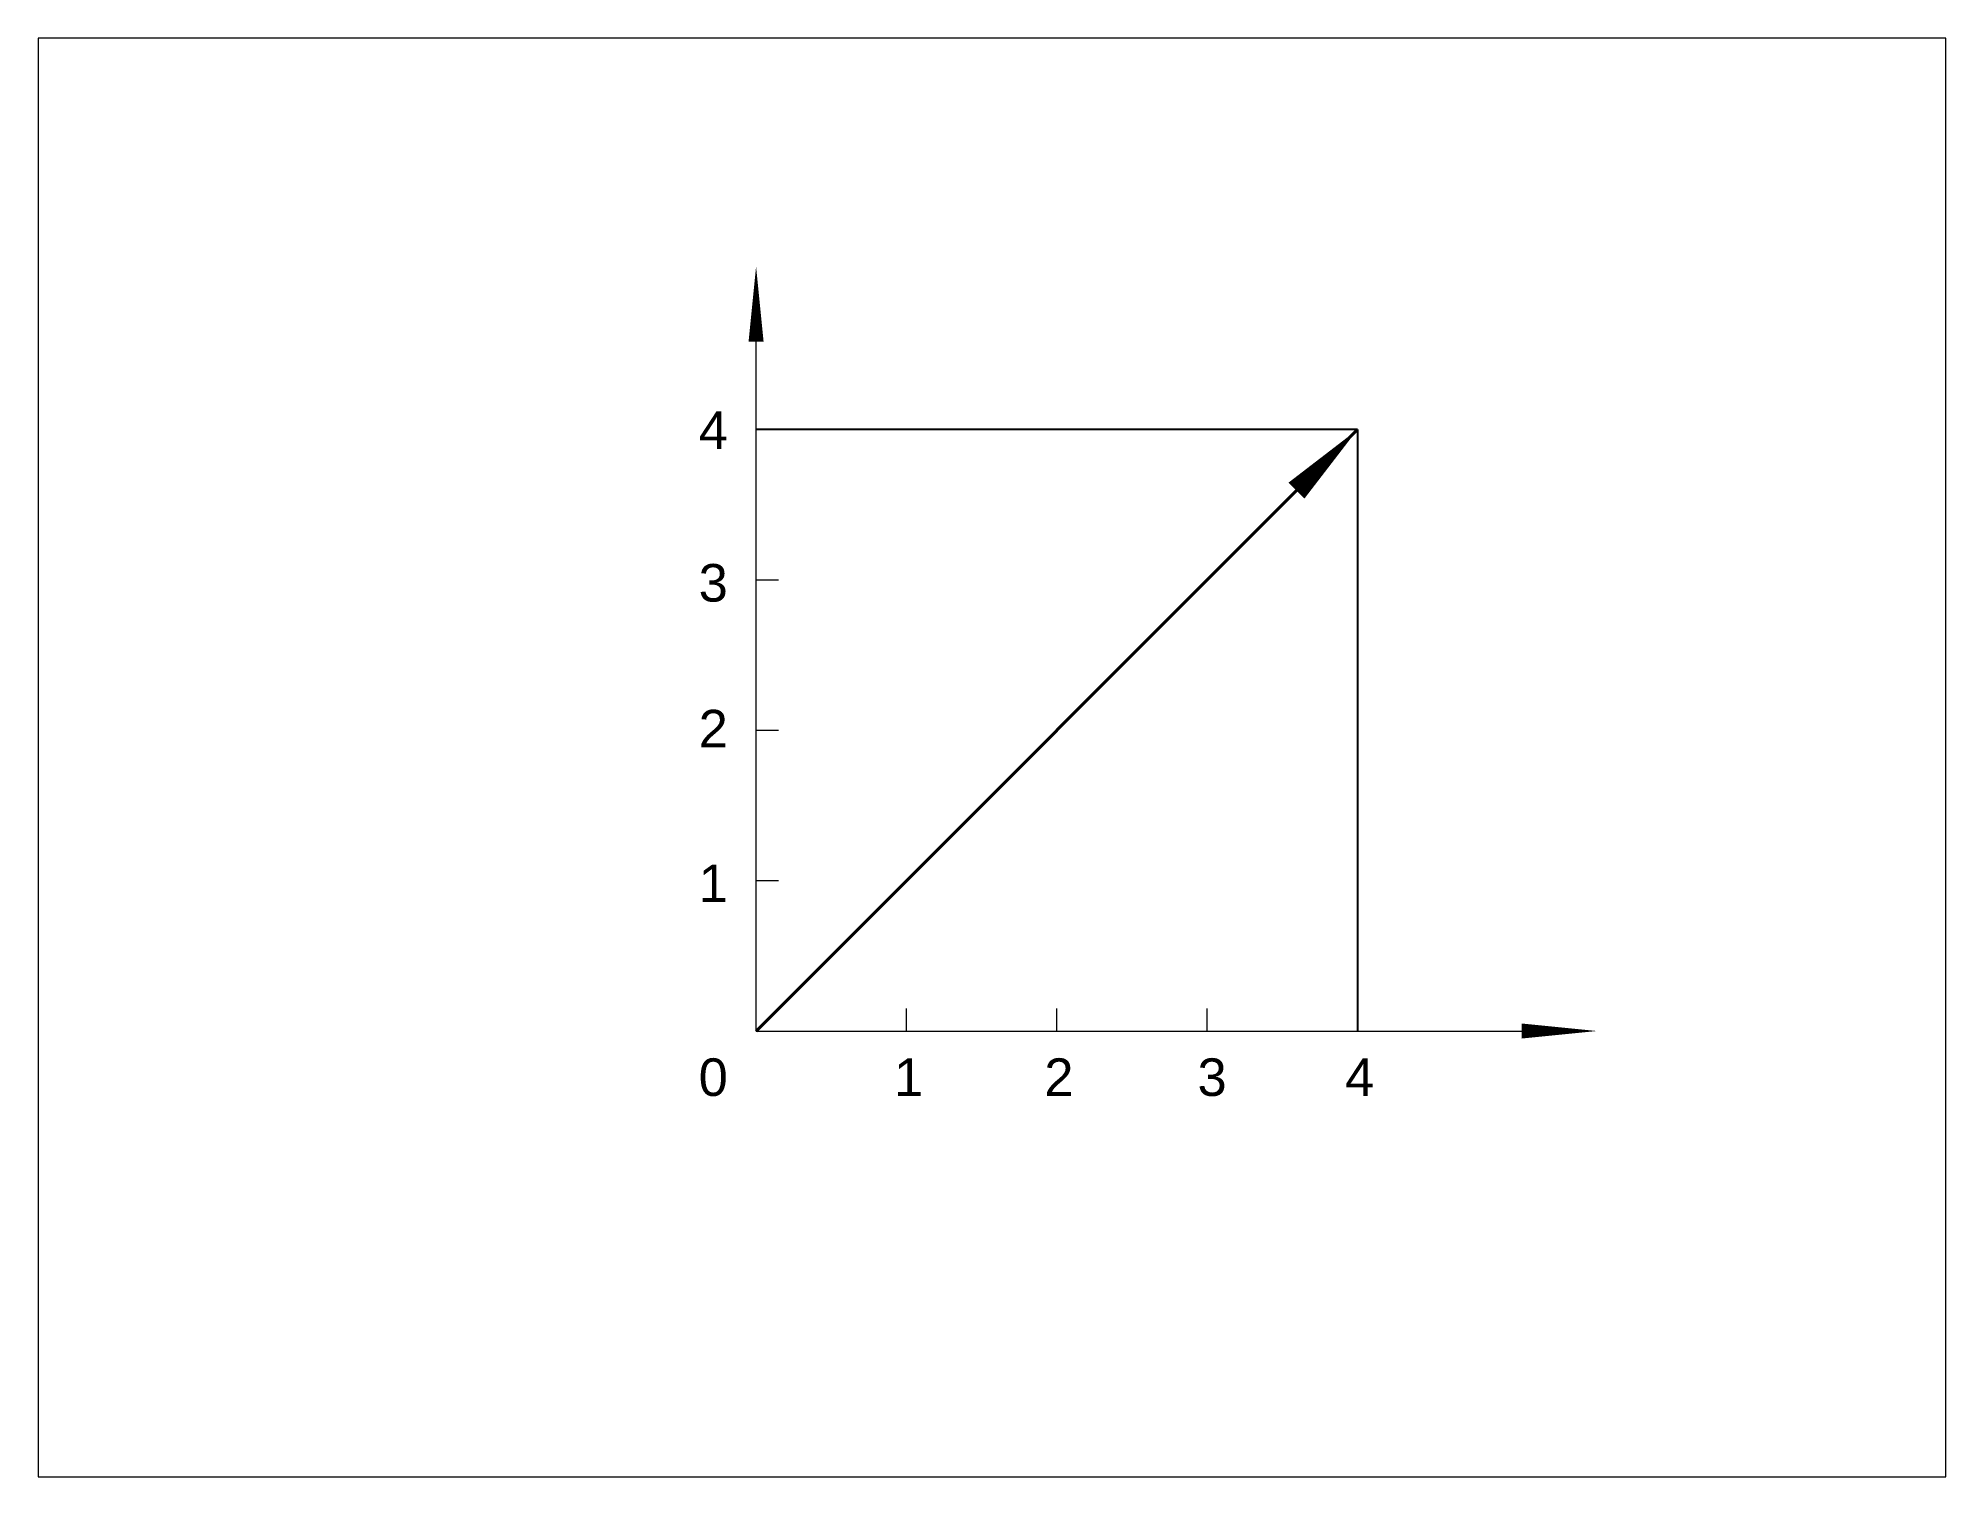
# Paper-space layout 'md230217001' of a CAD drawing. Header units: millimetres. Extents: x -165 to 1795, y -194 to 1284.
# The model-space entities are those that its viewports show. They can reach past a viewport. Long polylines and large blocks are cut down to what shows.
import ezdxf

# ---------------------------------------------------------------- set-up
doc = ezdxf.new("R2010")
doc.units = ezdxf.units.MM
doc.linetypes.add('ACAD_ISO02W100', pattern=[15, 12, -3])
doc.layers.get('0').update_dxf_attribs({"lineweight": 15})
doc.layers.add('坐标层', color=7, linetype='Continuous', lineweight=15)
doc.layers.add('绘图层', color=1, linetype='Continuous', lineweight=40)
doc.styles.get("Standard").update_dxf_attribs({"font": 'arial.ttf'})

# ---------------------------------------------------------------- blocks, each defined once
blk = doc.blocks.new('*U17')
blk.add_line((0, 0), (0, 1.5))
blk = doc.blocks.new('*U19')
at = {"layer": '坐标层', "color": 0, "linetype": 'ByBlock', "lineweight": -2, "transparency": 16777216}
for p in [(2586.25, 1607.18), (2596.25, 1607.18), (2606.25, 1607.18), (2616.25, 1607.18), (2626.25, 1607.18)]:
    blk.add_blockref('*U17', p, dxfattribs=at)
blk = doc.blocks.new('*U20')
blk.add_line((0, 0), (0, 1.5))
blk = doc.blocks.new('*U21')
at = {"layer": '坐标层', "color": 0, "linetype": 'ByBlock', "lineweight": -2, "transparency": 16777216}
for p in [(2301.82, 1577.82), (2311.82, 1577.82), (2321.82, 1577.82), (2331.82, 1577.82), (2341.82, 1577.82)]:
    blk.add_blockref('*U20', p, dxfattribs=at)

msp = doc.modelspace()

# ---------------------------------------------------------------- linework, layer by layer
at = {"layer": '坐标层', "lineweight": 15}
for p, q in [((2586.25, 1647.18), (2586.25, 1653.03)), ((2586.25, 1607.18), (2586.25, 1647.18)), ((2586.25, 1607.18), (2626.25, 1607.18)), ((2626.25, 1607.18), (2637.17, 1607.18))]:
    msp.add_line(p, q, dxfattribs=at)
at = {"layer": '坐标层'}
for points in [[(2586.25, 1653.03, 1, 0, 0), (2586.25, 1658.03, 0, 0, 0)], [(2637.17, 1607.18, 1, 0, 0), (2642.17, 1607.18, 0, 0, 0)]]:
    msp.add_lwpolyline(points, format="xyseb", dxfattribs=at)
at = {"layer": '绘图层', "color": 0, "lineweight": 40}
msp.add_line((2586.25, 1607.18), (2626.25, 1647.18), dxfattribs=at)
at = {"layer": '绘图层', "color": 0, "linetype": 'ACAD_ISO02W100', "lineweight": 25}
for q in [(2586.25, 1647.18), (2626.25, 1607.18)]:
    msp.add_line((2626.25, 1647.18), q, dxfattribs=at)
at = {"layer": '绘图层', "color": 0, "lineweight": 40}
msp.add_lwpolyline([(2622.19, 1643.12, 1.5, 0, 0), (2626.25, 1647.18, 0, 0, 0)], format="xyseb", dxfattribs=at)

# ---------------------------------------------------------------- block references
at = {"layer": '坐标层', "lineweight": 15, "xscale": -1, "rotation": 270}
msp.add_blockref('*U21', (1008.43, -694.64), dxfattribs=at)
at = {"layer": '坐标层', "lineweight": 15}
msp.add_blockref('*U19', (0, 0), dxfattribs=at)

# ---------------------------------------------------------------- texts
at = {"layer": '坐标层', "char_height": 2.5, "attachment_point": 1}
for s, width, insert in [('4', 5.7536, (2582.43, 1648.39)), ('3', 6.0458, (2582.43, 1638.24)), ('2', 5.8442, (2582.43, 1628.54)), ('1', 4.5293, (2582.43, 1618.25))]:
    msp.add_mtext_dynamic_manual_height_columns(s, width=width, gutter_width=12.5, heights=[0], dxfattribs=dict(at, insert=insert))
at = {"layer": '坐标层', "lineweight": 15, "char_height": 2.5, "attachment_point": 1}
for s, width, insert in [('0', 5.7095, (2582.43, 1605.36)), ('1', 6.5148, (2595.43, 1605.36)), ('2', 5.4053, (2605.42, 1605.36)), ('3', 6.2303, (2615.61, 1605.36)), ('4', 6.9984, (2625.42, 1605.36))]:
    msp.add_mtext_dynamic_manual_height_columns(s, width=width, gutter_width=12.5, heights=[0], dxfattribs=dict(at, insert=insert))

psp = doc.layouts.new('md230217001')

# ---------------------------------------------------------------- viewports
at = {"layer": '绘图层'}
psp.add_viewport(center=(815.3, 544.7), size=(1960.1, 1478.22), view_center_point=(2601.94, 1625.37), view_height=95.6908, dxfattribs=at)

doc.saveas('drawing.dxf')
